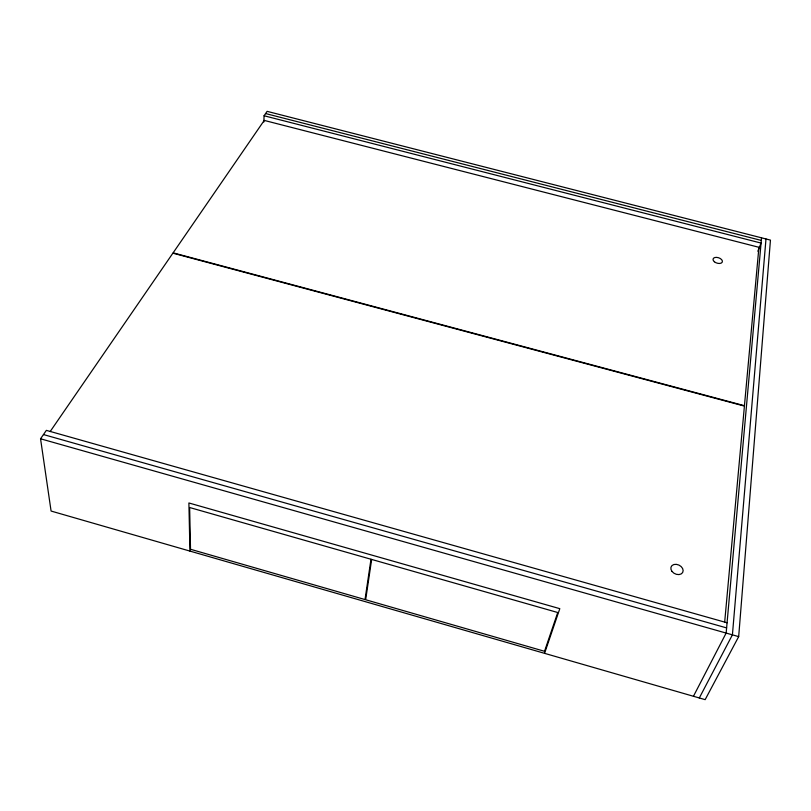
<?xml version="1.0" encoding="UTF-8"?>
<svg xmlns="http://www.w3.org/2000/svg" width="811" height="811" viewBox="0 0 811 811"><rect width="100%" height="100%" fill="white"/><g stroke="black" fill="none" stroke-linecap="round" stroke-linejoin="round"><path stroke-width="1.22" d="M263.859 122.015L264.072 115.76L267.123 111.35L770.45 240.107L738.679 636.625L705.154 699.65L51.083 511.052L40.55 438.781L46.369 430.367L727.072 622.777M765.99 238.961L732.414 634.841L699.305 697.967M761.539 237.826L726.149 633.067L693.446 696.274M724.659 622.311L744.417 406.098L172.885 253.174L50.15 431.584M544.556 653.342L559.803 608.666L188.892 502.972L189.946 551.095M757.839 251.217L761.063 243.077L264.072 115.76M265.602 113.55L761.306 240.441M43.47 434.554L726.615 627.907M40.55 438.781L738.679 636.625M758.924 247.294L744.447 405.693L173.128 252.839L264.234 120.413L758.924 247.294M370.992 559.245L365.021 599.562L190.524 549.27L189.642 507.514L370.992 559.245M371.651 559.438L365.66 599.745L544.536 651.294L557.735 612.518L371.651 559.438M714.39 261.771A4.856 2.808 18 0 0 722.256 262.125A4.856 2.808 18 0 0 716.518 257.361A4.856 2.808 18 0 0 714.39 261.771M672.015 571.441A6.447 4.785 26.1 0 0 682.629 572.566A6.447 4.785 26.1 0 0 676.313 564.344A6.447 4.785 26.1 0 0 672.015 571.441"/></g></svg>
